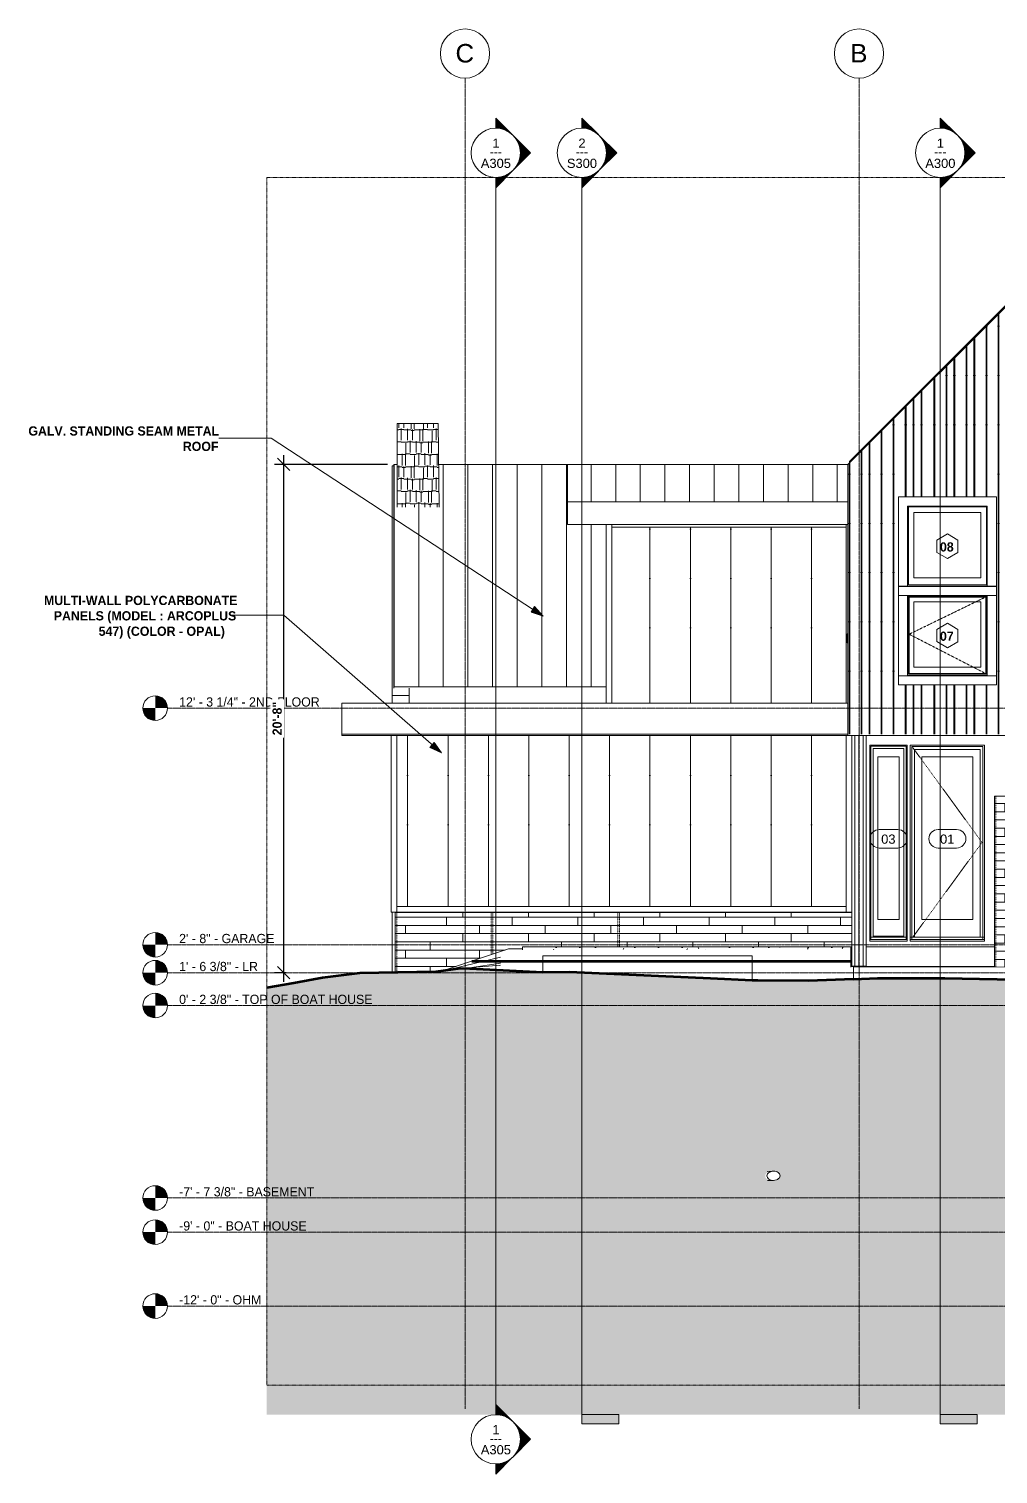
# Model space of a CAD drawing. Header units: inches. Extents: x -9021 to -7183, y -226 to 478.
# Drawn here: x -7991 to -7518, y -226 to 478 of the extents above; entities that cross this region are included whole.
import ezdxf

# ---------------------------------------------------------------- set-up
doc = ezdxf.new("R2010")
doc.units = ezdxf.units.IN
doc.header["$MEASUREMENT"] = 0
for name, pattern in [('Aligning Line 1_8_', [0.25, 0.125, -0.125]), ('Dash 1_16_', [0.125, 0.0625, -0.0625]), ('Grid Line 1_2_', [0.875, 0.5, -0.125, 0.125, -0.125])]:
    doc.linetypes.add(name, pattern=pattern)
for name, color, linetype, lineweight in [('A-ANNO-DIMS-1', 211, 'Continuous', 30), ('A-CLNG', 13, 'Continuous', 18), ('A-DETL-1', 90, 'Dash 1_16_', 9), ('A-DOOR', 31, 'Continuous', 18), ('A-DOOR-1', 31, 'Continuous', 9), ('A-DOOR-2', 31, 'Dash 1_16_', 9), ('A-DOOR-FRAM', 31, 'Continuous', 9), ('A-DOOR-IDEN', 31, 'Continuous', 9), ('A-FLOR', 192, 'Continuous', 18), ('A-FLOR-LEVL', 51, 'Continuous', 9), ('A-FLOR-LEVL-1', 51, 'Grid Line 1_2_', 9), ('A-GLAZ', 151, 'Continuous', 18), ('A-GLAZ-1', 151, 'Continuous', 9), ('A-GLAZ-2', 151, 'Dash 1_16_', 9), ('A-GLAZ-CWMG', 51, 'Continuous', 9), ('A-GLAZ-IDEN', 152, 'Continuous', 9), ('A-ROOF', 132, 'Continuous', 18), ('A-ROOF-PATT-1', 132, 'Continuous', 9), ('A-WALL', 113, 'Continuous', 18), ('A-WALL-PATT-1', 111, 'Continuous', 9), ('C-TOPO', 7, 'Continuous', 9), ('C-TOPO-1', 7, 'Continuous', 60), ('C-TOPO-MAJR', 7, 'Continuous', 80), ('G-ANNO-SYMB', 111, 'Aligning Line 1_8_', 9), ('G-ANNO-SYMB-1', 111, 'Continuous', 9), ('G-ANNO-TEXT', 231, 'Continuous', 9), ('I-WALL', 2, 'Continuous', 18), ('P-PIPE', 3, 'Continuous', 9), ('S-COLS', 52, 'Continuous', 9), ('S-FNDN', 32, 'Continuous', 18), ('S-GRID-1', 1, 'Grid Line 1_2_', 9), ('S-GRID-IDEN', 1, 'Continuous', 9)]:
    doc.layers.add(name, color=color, linetype=linetype, lineweight=lineweight)
doc.styles.add('Arial', font='arial.ttf', dxfattribs={"height": 9})
doc.styles.add('Arial_1', font='arial.ttf', dxfattribs={"height": 4.5})
doc.styles.add('Century Gothic', font='ufonts.com_century-gothic.ttf', dxfattribs={"height": 4.5})
doc.styles.add('Century Gothic_B', font='GOTHICB.TTF', dxfattribs={"height": 4.5})
doc.dimstyles.new('OD__1__Tol__', dxfattribs={"dimscale": 12, "dimtxt": 4.698757, "dimasz": 0.5, "dimexe": 0.375, "dimexo": 0.25, "dimgap": 0.0625, "dimtad": 1, "dimdec": 0, "dimzin": 3, "dimdsep": 46, "dimlunit": 4, "dimtxsty": 'Century Gothic_B', "dimblk1": 'OBLIQUE', "dimblk2": 'OBLIQUE', "dimsah": 1, "dimcen": 0.09, "dimdle": 0.375, "dimazin": 0, "dimtfac": 1, "dimtdec": 4, "dimtix": 1, "dimtmove": 0, "dimatfit": 3, "dimfxl": 1, "dimtvp": 1, "dimtfill": 1, "dimfrac": 2, "dimtolj": 1, "dimtzin": 0, "dimlwd": 30, "dimlwe": 30, "dimarcsym": 2})
pattern_1 = [(90, (-7335.01, 117.25), (-51.125, 3e-15), [24, 0, 0, 0]), (90, (-7329.51, 117.25), (-51.125, 3e-15), [24, 0, 0, 0]), (90, (-7329.134, 117.25), (-51.125, 3e-15), [24, 0, 0, 0]), (90, (-7325.634, 117.25), (-51.125, 3e-15), [24, 0, 0, 0]), (90, (-7325.26, 117.25), (-51.125, 3e-15), [24, 0, 0, 0]), (90, (-7319.76, 117.25), (-51.125, 3e-15), [24, 0, 0, 0]), (90, (-7319.384, 117.25), (-51.125, 3e-15), [24, 0, 0, 0]), (90, (-7308.01, 117.25), (-51.125, 3e-15), [24, 0, 0, 0]), (90, (-7307.634, 117.25), (-51.125, 3e-15), [24, 0, 0, 0]), (90, (-7304.134, 117.25), (-51.125, 3e-15), [24, 0, 0, 0]), (90, (-7303.76, 117.25), (-51.125, 3e-15), [24, 0, 0, 0]), (90, (-7300.26, 117.25), (-51.125, 3e-15), [24, 0, 0, 0]), (90, (-7299.884, 117.25), (-51.125, 3e-15), [24, 0, 0, 0]), (90, (-7294.01, 117.25), (-51.125, 3e-15), [24, 0, 0, 0]), (90, (-7293.634, 117.25), (-51.125, 3e-15), [24, 0, 0, 0]), (90, (-7288.134, 117.25), (-51.125, 3e-15), [24, 0, 0, 0]), (90, (-7287.76, 117.25), (-51.125, 3e-15), [24, 0, 0, 0]), (90, (-7284.26, 117.25), (-51.125, 3e-15), [24, 0, 0, 0]), (90, (-7313.884, 117.25), (-51.125, 3e-15), [24, 0, 0, 0]), (90, (-7313.51, 117.25), (-51.125, 3e-15), [24, 0, 0, 0])]

# ---------------------------------------------------------------- blocks, each defined once
blk = doc.blocks.new('Walls 1 - Walls 1-1121987-BUILDING ELEVATION - SOUTH _STREET_')
at = {"layer": 'A-WALL-PATT-1'}
h = blk.add_hatch(dxfattribs=at)
h.set_pattern_fill('FP_27', color=256, style=0, pattern_type=2)
h.set_pattern_definition([(0, (8413.069, 151), (12.75, 5.991), [3, -2.5, 3.5, -1.5, -6.5]), (0, (8413.069, 151), (12.75, 5.991), [-10.5, 4.5, -2]), (0, (8416.069, 151.25), (12.75, 5.991), [2.5, -9.5, 2, -3]), (0, (8422.069, 150.626), (12.75, 5.991), [1.5, -15.5]), (90, (8413.069, 151), (-4.25, 5.991), [5.741, -18.222]), (90, (8416.069, 151), (-4.25, 5.991), [5.616, -18.347]), (90, (8418.569, 151), (-4.25, 5.991), [5.242, -18.721]), (90, (8422.069, 150.626), (-4.25, 5.991), [5.741, -18.222]), (90, (8423.569, 150.626), (-4.25, 5.991), [5.741, -18.222]), (90, (8428.069, 151), (-4.25, 5.991), [5.492, -18.472])])
h.paths.add_polyline_path([(8422.02, 245.11), (8421.57, 286), (8401.57, 286), (8401.57, 245.11)], flags=0)
at = {"layer": 'A-WALL'}
for p, q in [((8401.57, 286), (8421.57, 286)), ((8401.57, 286), (8401.57, 245.11)), ((8421.57, 286), (8422.02, 245.11))]:
    blk.add_line(p, q, dxfattribs=at)
blk = doc.blocks.new('Rectangular Mullion - Profile_Polycarbonate_right-2452945-BUILDING ELEVATION - SOUTH _STREET_')
at = {"layer": 'A-GLAZ-CWMG'}
for p, q in [((8620.38, 149.62), (8620.38, 236.66)), ((8620.38, 47.87), (8620.38, 133.87)), ((8623.13, 47.87), (8620.38, 47.87))]:
    blk.add_line(p, q, dxfattribs=at)
blk = doc.blocks.new('Rectangular Mullion - Profile_Polycarbonate_Upper and left-2452932-BUILDING ELEVATION - SOUTH _STREET_')
at = {"layer": 'A-GLAZ-CWMG'}
for p, q in [((8398.57, 133.87), (8398.57, 47.87)), ((8401.32, 133.87), (8401.32, 47.87)), ((8401.32, 47.87), (8398.57, 47.87))]:
    blk.add_line(p, q, dxfattribs=at)
blk = doc.blocks.new('Rectangular Mullion - Profile_Polycarbonate_Upper and left-2452946-BUILDING ELEVATION - SOUTH _STREET_')
at = {"layer": 'A-GLAZ-CWMG'}
for p, q in [((8503.32, 236.66), (8503.32, 149.62)), ((8506.07, 236.66), (8506.07, 149.62))]:
    blk.add_line(p, q, dxfattribs=at)
blk = doc.blocks.new('Window-Casement-Andersen-A_Series - ACW3434-V17-BUILDING ELEVATION - SOUTH _STREET_')
at = {"layer": 'A-GLAZ-1'}
for p, q in [((8621.13, 183.49), (8620.82, 183.44)), ((8620.82, 183.44), (8620.82, 179.13)), ((8620.82, 179.13), (8621.13, 179.13))]:
    blk.add_line(p, q, dxfattribs=at)
blk = doc.blocks.new('Rectangular Mullion - Profile_Polycarbonate_Upper and left-1623115-BUILDING ELEVATION - SOUTH _STREET_')
at = {"layer": 'A-GLAZ-CWMG'}
for p, q in [((8506.07, 235.35), (8506.07, 236.66)), ((8620.38, 235.35), (8506.07, 235.35)), ((8620.38, 236.66), (8620.38, 235.35))]:
    blk.add_line(p, q, dxfattribs=at)
blk = doc.blocks.new('Window-Casement-Andersen-A_Series - ACW3434-V20-BUILDING ELEVATION - SOUTH _STREET_')
at = {"layer": 'A-GLAZ-1'}
for p, q in [((8645.77, 206.62), (8645.77, 206.49)), ((8693.52, 206.62), (8645.77, 206.62)), ((8645.77, 206.49), (8645.77, 206.62)), ((8693.52, 206.62), (8645.77, 206.62)), ((8693.52, 206.49), (8693.52, 206.62)), ((8693.52, 206.62), (8693.52, 206.49)), ((8645.77, 202.12), (8645.77, 162.99)), ((8645.77, 162.99), (8645.77, 202.12)), ((8650.27, 163.12), (8650.27, 202.12)), ((8650.27, 162.99), (8650.27, 202.12)), ((8650.65, 201.75), (8688.65, 201.75)), ((8650.65, 163.75), (8650.65, 201.75)), ((8688.3, 201.39), (8651, 201.39)), ((8651, 201.39), (8651, 164.11)), ((8653.33, 167.24), (8653.33, 199.06)), ((8653.33, 199.06), (8685.96, 199.06)), ((8685.96, 199.06), (8685.96, 167.24)), ((8688.3, 164.11), (8688.3, 201.39)), ((8688.65, 201.75), (8688.65, 163.75)), ((8689.02, 202.12), (8689.02, 163.12)), ((8689.02, 202.12), (8689.02, 162.99)), ((8693.52, 162.99), (8693.52, 202.12)), ((8693.52, 202.12), (8693.52, 162.99)), ((8645.77, 162.94), (8645.77, 162.99)), ((8650.27, 162.99), (8645.77, 162.99)), ((8645.77, 158.62), (8645.77, 162.94)), ((8645.77, 162.94), (8693.52, 162.94)), ((8689.02, 163.12), (8650.27, 163.12)), ((8688.65, 163.75), (8650.65, 163.75)), ((8651, 164.11), (8688.3, 164.11)), ((8685.96, 167.24), (8653.33, 167.24)), ((8693.52, 162.99), (8689.02, 162.99)), ((8693.52, 162.99), (8693.52, 162.94)), ((8693.52, 162.94), (8693.52, 158.62)), ((8693.52, 158.62), (8645.77, 158.62))]:
    blk.add_line(p, q, dxfattribs=at)
at = {"layer": 'A-GLAZ-2'}
for p, q in [((8688.3, 201.39), (8651, 183.27)), ((8651, 183.27), (8688.3, 164.11))]:
    blk.add_line(p, q, dxfattribs=at)
blk = doc.blocks.new('Window-Picture-Andersen-A_Series - 39-1_4_ x 39-1_4_-V21-BUILDING ELEVATION - SOUTH _STREET_')
at = {"layer": 'A-GLAZ-1'}
for p, q in [((8645.77, 250.13), (8645.77, 206.49)), ((8693.52, 250.13), (8645.77, 250.13)), ((8645.77, 206.49), (8645.77, 250.13)), ((8693.52, 250.13), (8645.77, 250.13)), ((8693.52, 206.49), (8693.52, 250.13)), ((8693.52, 250.13), (8693.52, 206.49)), ((8650.27, 245.63), (8689.02, 245.63)), ((8650.27, 206.63), (8650.27, 245.63)), ((8650.27, 206.49), (8650.27, 245.63)), ((8650.27, 245.63), (8689.02, 245.63)), ((8650.65, 245.25), (8688.65, 245.25)), ((8650.65, 207.25), (8650.65, 245.25)), ((8653.33, 210.74), (8653.33, 242.56)), ((8653.33, 242.56), (8685.96, 242.56)), ((8685.96, 242.56), (8685.96, 210.74)), ((8688.65, 245.25), (8688.65, 207.25)), ((8689.02, 245.63), (8689.02, 206.63)), ((8689.02, 245.63), (8689.02, 206.49)), ((8645.77, 206.44), (8645.77, 206.49)), ((8650.27, 206.49), (8645.77, 206.49)), ((8645.77, 202.13), (8645.77, 206.44)), ((8645.77, 206.44), (8693.52, 206.44)), ((8689.02, 206.63), (8650.27, 206.63)), ((8688.65, 207.25), (8650.65, 207.25)), ((8685.96, 210.74), (8653.33, 210.74)), ((8693.52, 206.49), (8689.02, 206.49)), ((8693.52, 206.49), (8693.52, 206.44)), ((8693.52, 206.44), (8693.52, 202.13)), ((8693.52, 202.13), (8645.77, 202.13))]:
    blk.add_line(p, q, dxfattribs=at)
blk = doc.blocks.new('Entry Door - 3_ 0-1_8_ x 7_ 11-1_2_-2434871-BUILDING ELEVATION - SOUTH _STREET_')
at = {"layer": 'A-DOOR'}
for p, q in [((8652.33, 34.5), (8652.33, 128.5)), ((8652.33, 128.5), (8686.96, 128.5)), ((8653.69, 35.63), (8653.69, 127.15)), ((8653.69, 127.15), (8685.6, 127.15)), ((8653.69, 127.15), (8685.6, 127.15)), ((8685.6, 127.15), (8685.6, 35.63)), ((8686.96, 128.5), (8686.96, 34.5)), ((8657.21, 123.62), (8682.08, 123.62)), ((8657.21, 44.25), (8657.21, 123.62)), ((8682.08, 123.62), (8682.08, 44.25)), ((8682.08, 44.25), (8657.21, 44.25)), ((8651.58, 35.63), (8653.69, 35.63)), ((8687.71, 35.63), (8651.58, 35.63)), ((8685.6, 35.63), (8687.71, 35.63)), ((8651.58, 33.75), (8651.58, 34.5)), ((8687.71, 34.5), (8651.58, 34.5)), ((8687.71, 33.75), (8651.58, 33.75)), ((8687.71, 34.5), (8687.71, 33.75))]:
    blk.add_line(p, q, dxfattribs=at)
at = {"layer": 'A-DOOR-1'}
for p, q in [((8657.21, 123.62), (8657.21, 44.25)), ((8682.08, 123.62), (8657.21, 123.62)), ((8682.08, 44.25), (8682.08, 123.62)), ((8657.21, 44.25), (8682.08, 44.25))]:
    blk.add_line(p, q, dxfattribs=at)
at = {"layer": 'A-DOOR-2'}
for p, q in [((8652.77, 128.06), (8686.52, 81.84)), ((8686.52, 81.84), (8652.77, 35.63))]:
    blk.add_line(p, q, dxfattribs=at)
blk = doc.blocks.new('Door-Sidelight-Andersen-A_Series - FWSLD-1780-2008613-BUILDING ELEVATION - SOUTH _STREET_')
at = {"layer": 'A-DOOR'}
for p, q in [((8632.4, 34.5), (8632.4, 128.68)), ((8632.4, 128.68), (8649.52, 128.68)), ((8633.53, 35.64), (8633.53, 127.56)), ((8633.53, 127.56), (8648.39, 127.56)), ((8648.39, 127.56), (8648.39, 35.64)), ((8649.52, 128.68), (8649.52, 34.5)), ((8635.77, 123.62), (8646.15, 123.62)), ((8635.77, 44.25), (8635.77, 123.62)), ((8646.15, 123.62), (8646.15, 44.25)), ((8646.15, 44.25), (8635.77, 44.25)), ((8650.08, 35.64), (8631.83, 35.64)), ((8631.83, 35.64), (8633.53, 35.64)), ((8648.39, 36.13), (8633.53, 36.13)), ((8648.39, 35.64), (8650.08, 35.64)), ((8631.83, 33.75), (8631.83, 34.5)), ((8650.08, 34.5), (8631.83, 34.5)), ((8650.08, 33.75), (8631.83, 33.75)), ((8650.08, 34.5), (8650.08, 33.75))]:
    blk.add_line(p, q, dxfattribs=at)
at = {"layer": 'A-DOOR-1'}
for p, q in [((8635.77, 123.62), (8635.77, 44.25)), ((8646.15, 123.62), (8635.77, 123.62)), ((8646.15, 44.25), (8646.15, 123.62)), ((8635.77, 44.25), (8646.15, 44.25))]:
    blk.add_line(p, q, dxfattribs=at)
at = {"layer": 'A-DOOR-FRAM'}
for p, q in [((8632.4, 128.68), (8632.4, 34.5)), ((8632.4, 128.68), (8649.52, 128.68)), ((8649.52, 128.68), (8649.52, 34.5)), ((8633.53, 36.13), (8648.39, 36.13))]:
    blk.add_line(p, q, dxfattribs=at)
blk = doc.blocks.new('Rectangular Mullion - Profile_Polycarbonate_Lower-1595359-BUILDING ELEVATION - SOUTH _STREET_')
at = {"layer": 'A-GLAZ-CWMG'}
for p, q in [((8401.32, 47.87), (8401.32, 50.62)), ((8401.32, 50.62), (8620.38, 50.62)), ((8620.38, 50.62), (8620.38, 47.87)), ((8401.32, 47.87), (8620.38, 47.87))]:
    blk.add_line(p, q, dxfattribs=at)
blk = doc.blocks.new('Level - Level Head - Circle-50818-BUILDING ELEVATION - SOUTH _STREET_')
at = {"layer": 'A-FLOR-LEVL'}
h = blk.add_hatch(color=256, dxfattribs=at)
edge = h.paths.add_edge_path(flags=0)
edge.add_line((8283.6, 32), (8289.6, 32))
edge.add_arc((8283.6, 32), 6, 0, 90)
edge.add_line((8283.6, 38), (8283.6, 32))
h = blk.add_hatch(color=256, dxfattribs=at)
edge = h.paths.add_edge_path(flags=0)
edge.add_line((8283.6, 26), (8283.6, 32))
edge.add_line((8283.6, 32), (8277.6, 32))
edge.add_arc((8283.6, 32), 6, 180, 270)
blk.add_circle((8283.6, 32), 6, dxfattribs=at)
blk = doc.blocks.new('Grid - Grid Head - Circle-50561-BUILDING ELEVATION - SOUTH _STREET_')
at = {"layer": 'S-GRID-IDEN'}
for start, end in [(0, 180), (180, 360)]:
    blk.add_arc((8434.57, 466.14), 12, start, end, dxfattribs=at)
blk = doc.blocks.new('Section - 3_32_ x 3_8_-54337-BUILDING ELEVATION - SOUTH _STREET_')
at = {"layer": 'G-ANNO-SYMB-1'}
blk.add_hatch(color=256, dxfattribs=at).paths.add_polyline_path([(8684.17, -196.9), (8666.17, -196.9), (8666.17, -201.4), (8684.17, -201.4)], flags=0)
for p, q in [((8666.17, -201.4), (8666.17, -196.9)), ((8666.17, -196.9), (8684.17, -196.9)), ((8684.17, -196.9), (8684.17, -201.4)), ((8684.17, -201.4), (8666.17, -201.4))]:
    blk.add_line(p, q, dxfattribs=at)
blk = doc.blocks.new('Section - Section Head - Filled-22785-BUILDING ELEVATION - SOUTH _STREET_')
at = {"layer": 'G-ANNO-SYMB-1'}
h = blk.add_hatch(color=256, dxfattribs=at)
edge = h.paths.add_edge_path(flags=0)
edge.add_arc((8666.17, 417.77), 12.02, 47.9216, 90)
edge.add_line((8666.17, 429.79), (8666.17, 434.74))
edge.add_line((8666.17, 434.74), (8674.22, 426.69))
h = blk.add_hatch(color=256, dxfattribs=at)
edge = h.paths.add_edge_path(flags=0)
edge.add_line((8674.65, 426.26), (8683.14, 417.77))
edge.add_line((8683.14, 417.77), (8678.17, 417.77))
edge.add_arc((8666.17, 417.77), 12, 360, 405)
h = blk.add_hatch(color=256, dxfattribs=at)
edge = h.paths.add_edge_path(flags=0)
edge.add_arc((8666.17, 417.77), 12, 315, 360)
edge.add_line((8678.17, 417.77), (8683.14, 417.77))
edge.add_line((8683.14, 417.77), (8674.65, 409.28))
h = blk.add_hatch(color=256, dxfattribs=at)
edge = h.paths.add_edge_path(flags=0)
edge.add_line((8674.22, 408.85), (8666.17, 400.8))
edge.add_line((8666.17, 400.8), (8666.17, 405.75))
edge.add_arc((8666.17, 417.77), 12.02, 270, 312.0784)
for p, q in [((8674.22, 426.69), (8666.17, 434.74)), ((8666.17, 434.74), (8666.17, 429.79)), ((8683.14, 417.77), (8674.65, 426.26)), ((8674.65, 409.28), (8683.14, 417.77)), ((8678.17, 417.77), (8683.14, 417.77)), ((8683.14, 417.77), (8678.17, 417.77)), ((8666.17, 400.8), (8674.22, 408.85)), ((8666.17, 405.75), (8666.17, 400.8))]:
    blk.add_line(p, q, dxfattribs=at)
for centre, radius, start, end in [((8666.17, 417.79), 12, 90, 270), ((8666.17, 417.79), 12, 270, 90), ((8666.17, 417.77), 12.02, 47.9216, 90), ((8666.17, 417.77), 12, 360, 45), ((8666.17, 417.77), 12, 315, 360), ((8666.17, 417.77), 12.02, 270, 312.0784)]:
    blk.add_arc(centre, radius, start, end, dxfattribs=at)
blk = doc.blocks.new('_Oblique')
at = {"color": 0, "linetype": 'ByBlock', "lineweight": -2}
blk.add_line((-0.5, -0.5), (0.5, 0.5), dxfattribs=at)
blk = doc.blocks.new('DIMBLOCK1-BUILDING ELEVATION - SOUTH _STREET_')
at = {"layer": 'A-ANNO-DIMS-1', "color": 0, "lineweight": 30, "transparency": 16777216}
for p, q in [((-7866.53, 270.52), (-7866.53, 13.88)), ((-7815.88, 266.02), (-7871.03, 266.02)), ((-7865.29, 18.38), (-7871.03, 18.38))]:
    blk.add_line(p, q, dxfattribs=at)
at = {"layer": 'Defpoints', "color": 0, "transparency": 16777216}
for p in [(-7812.88, 266.02), (-7866.53, 18.38), (-7862.29, 18.38)]:
    blk.add_point(p, dxfattribs=at)
at = {"layer": 'A-ANNO-DIMS-1', "color": 0, "lineweight": 30, "transparency": 16777216, "xscale": 5.999999999999999, "yscale": 5.999999999999999, "zscale": 5.999999999999999}
for p, rotation in [((-7866.53, 266.02), 90), ((-7866.53, 18.38), 270)]:
    blk.add_blockref('_Oblique', p, dxfattribs=dict(at, rotation=rotation))
at = {"layer": 'A-ANNO-DIMS-1', "color": 0, "transparency": 16777216, "insert": (-7869.65, 142.2), "char_height": 4.5, "attachment_point": 5, "rotation": 90, "style": 'Century Gothic_B', "bg_fill": 3, "box_fill_scale": 1.25, "bg_fill_color": 256, "bg_fill_true_color": 13158600, "bg_fill_transparency": 0}
blk.add_mtext('\\A1;20\'-8"', dxfattribs=at)
blk = doc.blocks.new('Window Tag - ONE-1713238-BUILDING ELEVATION - SOUTH _STREET_')
at = {"layer": 'A-GLAZ-IDEN'}
for p, q in [((8808.32, 188.62), (8803.18, 185.6)), ((8803.18, 185.6), (8803.18, 179.65)), ((8813.46, 185.6), (8808.32, 188.62)), ((8813.46, 179.63), (8813.46, 185.6)), ((8803.18, 179.65), (8808.32, 176.62)), ((8808.32, 176.62), (8813.46, 179.63))]:
    blk.add_line(p, q, dxfattribs=at)
blk = doc.blocks.new('Door Tag - Type Mark-1713542-BUILDING ELEVATION - SOUTH _STREET_')
at = {"layer": 'A-DOOR-IDEN'}
for p, q in [((8674.15, 88.12), (8665.15, 88.12)), ((8665.15, 79.12), (8674.15, 79.12))]:
    blk.add_line(p, q, dxfattribs=at)
for centre, start, end in [((8665.15, 83.62), 90, 270), ((8674.15, 83.62), 270, 90)]:
    blk.add_arc(centre, 4.5, start, end, dxfattribs=at)

msp = doc.modelspace()

# ---------------------------------------------------------------- hatches: boundary and pattern name
at = {"layer": 'A-ROOF-PATT-1'}
h = msp.add_hatch(dxfattribs=at)
h.set_pattern_fill('FP_28', color=256, style=0, pattern_type=2)
h.set_pattern_definition([(90, (-16212.703, -1120.189), (-12, 7e-16), [])])
h.paths.add_polyline_path([(-7709.38, 157.67), (-7709.38, 236.66), (-7728.13, 236.66), (-7728.13, 266.02), (-7790.91, 266.02), (-7790.68, 245.11), (-7811.13, 245.11), (-7811.13, 266.02), (-7812.88, 266.02), (-7812.88, 157.67), (-7726.66, 157.67)], flags=0)
h = msp.add_hatch(dxfattribs=at)
h.set_pattern_fill('FP_25', color=256, style=0, pattern_type=2)
h.set_pattern_definition([(90, (-16212.703, 55.219), (-12, 7e-16), [])])
h.paths.add_polyline_path([(-7726.66, 247.69), (-7591.57, 247.69), (-7591.57, 265.89), (-7591.45, 266.02), (-7728.13, 266.02), (-7728.13, 247.69)], flags=0)
at = {"layer": 'A-WALL-PATT-1'}
h = msp.add_hatch(dxfattribs=at)
h.set_pattern_fill('FP_21', color=256, style=0, pattern_type=2)
h.set_pattern_definition(pattern_1)
h.paths.add_polyline_path([(-7583.32, 134.62), (-7335.38, 134.62), (-7335.38, 266.64), (-7463.1, 394.36), (-7583.32, 274.14), (-7583.32, 142.12)], flags=0)
h.paths.add_polyline_path([(-7393.42, 158.62), (-7470.76, 158.62), (-7470.76, 250.13), (-7380.51, 250.13), (-7380.51, 158.62)], flags=0)
h.paths.add_polyline_path([(-7519.18, 158.62), (-7566.93, 158.62), (-7566.93, 250.13), (-7519.18, 250.13), (-7519.18, 160.95)], flags=0)
h = msp.add_hatch(dxfattribs=at)
h.set_pattern_fill('FP_21', color=256, style=0, pattern_type=2)
h.set_pattern_definition(pattern_1)
h.paths.add_polyline_path([(-7591.57, 134.62), (-7583.32, 134.62), (-7583.32, 274.14), (-7591.57, 265.89), (-7591.57, 142.12)], flags=0)
h = msp.add_hatch(dxfattribs=at)
h.set_pattern_fill('FP_29', color=256, style=0, pattern_type=2)
h.set_pattern_definition([(90, (-7569.886, 18.375), (-19.685, 1e-15), [24, 0, 0, 0])])
h.paths.add_polyline_path([(-7811.24, 50.63), (-7592.32, 50.63), (-7592.32, 133.87), (-7811.38, 133.87), (-7811.38, 50.63)], flags=0)
h.paths.add_polyline_path([(-7706.63, 149.62), (-7592.32, 149.62), (-7592.32, 235.35), (-7706.63, 235.35), (-7706.63, 179.79)], flags=0)
h = msp.add_hatch(dxfattribs=at)
h.set_pattern_fill('FP_23', color=256, style=0, pattern_type=2)
h.set_pattern_definition([(0, (-7515.1338, 32.8), (0, 4), []), (90, (-7515.134, 32.8), (-8, 8), [4, -28]), (90, (-7499.134, 36.8), (-8, 8), [4, -28])])
h.paths.add_polyline_path([(-7520.13, 21.18), (-7510.13, 21.2), (-7510.13, 104.38), (-7520.13, 104.38), (-7520.13, 21.2)], flags=0)
h = msp.add_hatch(dxfattribs=at)
h.set_pattern_fill('FP_22', color=256, style=0, pattern_type=2)
h.set_pattern_definition([(0, (-7807.1338, -90.575), (0, 4), []), (90, (-7807.134, -90.575), (-8, 8), [4, -28]), (90, (-7791.134, -86.575), (-8, 8), [4, -28])])
h.paths.add_polyline_path([(-7812.13, 18.53), (-7802.13, 18.7), (-7802.13, 47.63), (-7812.13, 47.63), (-7812.13, 18.87)], flags=0)
h = msp.add_hatch(dxfattribs=at)
h.set_pattern_fill('FP_24', color=256, style=0, pattern_type=2)
h.set_pattern_definition([(0, (-7515.1338, -90.575), (0, 4), []), (90, (-7515.134, -90.575), (-8, 8), [4, -28]), (90, (-7499.134, -86.575), (-8, 8), [4, -28])])
h.paths.add_polyline_path([(-7802.13, 18.7), (-7792.42, 18.87), (-7788.6, 19.38), (-7756.88, 30), (-7750.13, 30), (-7750.13, 31), (-7589.57, 31), (-7589.57, 47.63), (-7802.13, 47.63), (-7802.13, 18.73)], flags=0)
h = msp.add_hatch(dxfattribs=at)
h.set_pattern_fill('FP_35', color=256, style=0, pattern_type=2)
h.set_pattern_definition([(0, (-7565.0858, 0), (15.36, 3.84), [0.634, -10.886, 0.634, -10.886, -61.44]), (0, (-7565.0858, 0), (15.36, 3.84), [-23.04, 0.634, -22.406, 0.634, -10.886, -26.88]), (0, (-7565.0858, 0), (15.36, 3.84), [-57.6, 0.634, -7.046, 0.634, -18.566]), (120, (-7559.3258, 1.92), (-11.00554, 11.38215), [0.634, -10.886, 0.634, -10.886, -61.44]), (120, (-7559.3258, 1.92), (-11.00554, 11.38215), [-23.04, 0.634, -22.406, 0.634, -10.886, -26.88]), (120, (-7559.3258, 1.92), (-11.00554, 11.38215), [-57.6, 0.634, -7.046, 0.634, -18.566]), (240, (-7557.4058, 9.6), (-4.35446, -15.22215), [0.634, -10.886, 0.634, -10.886, -61.44]), (240, (-7557.4058, 9.6), (-4.35446, -15.22215), [-23.04, 0.634, -22.406, 0.634, -10.886, -26.88]), (240, (-7557.4058, 9.6), (-4.35446, -15.22215), [-57.6, 0.634, -7.046, 0.634, -18.566])])
h.paths.add_polyline_path([(-7635.95, 14.51), (-7635.95, 14.51), (-7635.45, 14.54)], flags=0)
h.paths.add_polyline_path([(-7658.47, 15.54), (-7658.47, 15.54), (-7672.88, 16.2)], flags=0)
h.paths.add_polyline_path([(-7652.61, 29.55), (-7590.13, 29.55), (-7590.13, 31), (-7750.13, 31), (-7750.13, 29.55), (-7726.66, 29.55)], flags=0)
at = {"layer": 'C-TOPO'}
for points in [[(-7849.69, -196.91), (-7740.13, -196.91), (-7740.13, 18.48), (-7780.55, 20.44), (-7792.42, 18.87), (-7829.31, 18.23), (-7847.55, 15.85), (-7851.97, 15.1), (-7861.55, 13.34), (-7874.76, 10.96), (-7874.76, -196.91), (-7859.91, -196.91)], [(-7727.22, -196.91), (-7638.13, -196.91), (-7638.13, 14.51), (-7658.47, 15.54), (-7727.22, 18.68), (-7740.13, 18.48), (-7740.13, -196.91), (-7732.79, -196.91)], [(-7348.13, -196.91), (-7348.13, 18.05), (-7451.16, 15.49), (-7496.03, 14.6), (-7499.04, 15.14), (-7501.88, 14.95), (-7544.27, 15.7), (-7577.05, 15.73), (-7588.88, 15.27), (-7588.88, -196.91), (-7373.82, -196.91)]]:
    msp.add_hatch(color=256, dxfattribs=at).paths.add_polyline_path(points, flags=0)
h = msp.add_hatch(color=256, dxfattribs=at)
h.paths.add_polyline_path([(-7624.68, -196.91), (-7588.88, -196.91), (-7588.88, 15.27), (-7610.74, 14.42), (-7635.45, 14.54), (-7635.95, 14.51), (-7638.13, 14.51), (-7638.13, -196.91), (-7635.67, -196.91)], flags=0)
h.paths.add_polyline_path([(-7628.68, -82.84), (-7629.43, -82.77), (-7629.97, -82.66), (-7630.5, -82.46), (-7630.96, -82.18), (-7631.35, -81.85), (-7631.63, -81.46), (-7631.81, -81.04), (-7631.86, -80.61), (-7631.77, -80.1), (-7631.53, -79.62), (-7631.13, -79.19), (-7630.61, -78.83), (-7629.96, -78.55), (-7629.39, -78.4), (-7628.5, -78.33), (-7627.79, -78.31), (-7627.08, -78.36), (-7626.57, -78.46), (-7626.02, -78.66), (-7625.54, -78.93), (-7625.15, -79.27), (-7624.84, -79.69), (-7624.67, -80.07), (-7624.61, -80.51), (-7624.69, -81.01), (-7624.93, -81.49), (-7625.3, -81.93), (-7625.81, -82.29), (-7626.41, -82.57), (-7627.17, -82.75), (-7627.79, -82.81), (-7628.53, -82.83)], flags=0)
at = {"layer": 'G-ANNO-TEXT'}
for points in [[(-7740.05, 192.07), (-7744.19, 196.7), (-7745.95, 194.01)], [(-7789.63, 125.42), (-7793.09, 130.58), (-7795.2, 128.16)]]:
    msp.add_hatch(color=256, dxfattribs=at).paths.add_polyline_path(points, flags=0)
at = {"layer": 'S-COLS'}
h = msp.add_hatch(dxfattribs=at)
h.set_pattern_fill('FP_26', color=256, style=0, pattern_type=2)
h.set_pattern_definition([(90, (-7586.1338, 0), (2, -1e-16), [])])
h.paths.add_polyline_path([(-7587.81, 21.6), (-7582.7, 21.6), (-7582.7, 133.87), (-7589.57, 133.87), (-7589.57, 21.6)], flags=0)

# ---------------------------------------------------------------- linework, layer by layer
at = {"layer": 'A-CLNG'}
for p, q in [((-7838.13, 134.62), (-7591.57, 134.62)), ((-7838.13, 133.87), (-7838.13, 134.62)), ((-7334.63, 133.87), (-7838.13, 133.87)), ((-7591.57, 133.87), (-7591.57, 134.62))]:
    msp.add_line(p, q, dxfattribs=at)
at = {"layer": 'A-DETL-1'}
for p, q in [((-7519.38, 104.38), (-7519.38, 21.17)), ((-7811.38, 47.63), (-7811.38, 18.54)), ((-7765.38, 47.63), (-7765.38, 27.15)), ((-7764.63, 47.63), (-7764.63, 27.4)), ((-7703.63, 47.63), (-7703.63, 31)), ((-7702.88, 47.63), (-7702.88, 31))]:
    msp.add_line(p, q, dxfattribs=at)
at = {"layer": 'A-FLOR'}
for p, q in [((-7590.13, 31), (-7589.57, 31)), ((-7582.7, 31), (-7520.13, 31)), ((-7520.13, 30.96), (-7582.7, 30.96)), ((-7584.13, 21.6), (-7584.13, 21.1)), ((-7584.13, 21.38), (-7520.13, 21.38)), ((-7520.13, 21.17), (-7520.13, 21.38))]:
    msp.add_line(p, q, dxfattribs=at)
at = {"layer": 'A-FLOR-LEVL-1'}
for p, q in [((-7233.98, 147.25), (-7923.11, 147.25)), ((-7233.98, 32), (-7923.11, 32)), ((-7233.98, 18.37), (-7923.11, 18.37)), ((-7233.98, 2.37), (-7923.11, 2.37)), ((-7233.98, -91.37), (-7923.11, -91.37)), ((-7233.98, -108), (-7923.11, -108)), ((-7233.98, -144), (-7923.11, -144))]:
    msp.add_line(p, q, dxfattribs=at)
at = {"layer": 'A-ROOF'}
for p, q in [((-7463.1, 395.07), (-7590.82, 267.35)), ((-7812.88, 266.02), (-7812.88, 156.94)), ((-7812.88, 266.02), (-7811.13, 266.02)), ((-7790.91, 266.02), (-7591.45, 266.02)), ((-7728.13, 266.02), (-7728.13, 236.66)), ((-7590.82, 267.35), (-7590.82, 266.64)), ((-7728.13, 247.69), (-7591.57, 247.69)), ((-7591.57, 236.66), (-7728.13, 236.66)), ((-7812.88, 157.67), (-7709.38, 157.67)), ((-7838.13, 149.62), (-7591.57, 149.62)), ((-7838.13, 149.62), (-7838.13, 134.62)), ((-7591.57, 134), (-7838.13, 134))]:
    msp.add_line(p, q, dxfattribs=at)
at = {"layer": 'A-WALL'}
for p, q in [((-7580.87, 34.5), (-7580.87, 129.25)), ((-7580.87, 129.25), (-7562.62, 129.25)), ((-7562.62, 129.25), (-7562.62, 34.5)), ((-7561.12, 34.5), (-7561.12, 129.25)), ((-7561.12, 129.25), (-7524.99, 129.25)), ((-7524.99, 129.25), (-7524.99, 34.5))]:
    msp.add_line(p, q, dxfattribs=at)
at = {"layer": 'C-TOPO'}
for p, q in [((-7756.88, 30), (-7788.6, 19.38)), ((-7750.13, 30), (-7756.88, 30)), ((-7760.88, 26), (-7787.07, 19.58)), ((-7760.88, 22), (-7780.55, 20.44)), ((-7760.88, 23), (-7775.98, 20.8)), ((-7761.56, 21.91), (-7760.88, 22)), ((-7760.88, 26), (-7761.45, 25.83)), ((-7760.88, 23), (-7761.12, 22.95)), ((-7740.13, 26.54), (-7740.13, 26)), ((-7740.13, 26.54), (-7684.25, 26.54)), ((-7684.25, 26.54), (-7740.13, 26.54)), ((-7740.13, 26), (-7740.13, 26.54)), ((-7740.13, 23.71), (-7740.13, 26)), ((-7740.13, 23.71), (-7740.13, 26)), ((-7740.13, 23.71), (-7740.13, 23)), ((-7740.13, 23), (-7740.13, 23.71)), ((-7740.13, 22.24), (-7740.13, 23)), ((-7740.13, 23), (-7740.13, 22.24)), ((-7740.13, 22.24), (-7740.13, 22)), ((-7740.13, 22.24), (-7740.13, 22)), ((-7740.13, 20.49), (-7740.13, 22)), ((-7740.13, 20.49), (-7740.13, 22)), ((-7672.88, 26.54), (-7684.25, 26.54)), ((-7684.25, 26.54), (-7672.88, 26.54)), ((-7672.88, 26.54), (-7661.51, 26.54)), ((-7661.51, 26.54), (-7672.88, 26.54)), ((-7638.13, 26.54), (-7661.51, 26.54)), ((-7661.51, 26.54), (-7638.13, 26.54)), ((-7638.13, 26.54), (-7638.13, 26)), ((-7638.13, 26), (-7638.13, 26.54)), ((-7638.13, 24.24), (-7638.13, 26)), ((-7638.13, 24.24), (-7638.13, 26)), ((-7638.13, 24.24), (-7638.13, 23)), ((-7638.13, 24.24), (-7638.13, 23)), ((-7638.13, 22.41), (-7638.13, 23)), ((-7638.13, 22.41), (-7638.13, 23)), ((-7638.13, 21.59), (-7638.13, 22.41)), ((-7638.13, 22.41), (-7638.13, 21.59)), ((-7638.13, 21.59), (-7638.13, 14.95)), ((-7638.13, 14.95), (-7638.13, 21.59)), ((-7508.07, 21.2), (-7588.88, 21.09)), ((-7520.13, 21.18), (-7588.88, 21.09)), ((-7851.97, 15.1), (-7861.55, 13.34)), ((-7847.55, 15.85), (-7851.97, 15.1)), ((-7847.55, 15.85), (-7829.31, 18.23)), ((-7829.31, 18.23), (-7792.42, 18.87)), ((-7780.55, 20.44), (-7792.42, 18.87)), ((-7780.55, 20.44), (-7775.79, 20.21)), ((-7775.79, 20.21), (-7740.13, 18.48)), ((-7740.13, 20.49), (-7740.13, 18.48)), ((-7740.13, 20.49), (-7740.13, 18.48)), ((-7727.22, 18.68), (-7740.13, 18.48)), ((-7727.22, 18.68), (-7658.47, 15.54)), ((-7658.47, 15.54), (-7638.13, 14.51)), ((-7638.13, 14.95), (-7638.13, 14.51)), ((-7638.13, 14.51), (-7638.13, 14.95)), ((-7635.95, 14.51), (-7638.13, 14.51)), ((-7635.95, 14.51), (-7635.45, 14.54)), ((-7610.74, 14.42), (-7635.45, 14.54)), ((-7610.74, 14.42), (-7588.88, 15.27)), ((-7588.88, 21.09), (-7588.88, 21)), ((-7588.88, 21), (-7588.88, 21.09)), ((-7588.88, 21), (-7588.88, 15.27)), ((-7588.88, 15.27), (-7588.88, 21)), ((-7588.88, 15.27), (-7577.05, 15.73)), ((-7544.27, 15.7), (-7577.05, 15.73)), ((-7544.27, 15.7), (-7501.88, 14.95)), ((-7861.55, 13.34), (-7874.76, 10.96))]:
    msp.add_line(p, q, dxfattribs=at)
at = {"layer": 'C-TOPO-1'}
for p, q in [((-7851.97, 15.1), (-7861.55, 13.34)), ((-7847.55, 15.85), (-7851.97, 15.1)), ((-7829.31, 18.23), (-7847.55, 15.85)), ((-7792.42, 18.87), (-7829.31, 18.23)), ((-7780.55, 20.44), (-7792.42, 18.87)), ((-7775.79, 20.21), (-7780.55, 20.44)), ((-7740.13, 18.48), (-7775.79, 20.21)), ((-7727.22, 18.68), (-7740.13, 18.48)), ((-7658.47, 15.54), (-7727.22, 18.68)), ((-7638.13, 14.51), (-7658.47, 15.54)), ((-7635.95, 14.51), (-7638.13, 14.51)), ((-7635.45, 14.54), (-7635.95, 14.51)), ((-7610.74, 14.42), (-7635.45, 14.54)), ((-7588.88, 15.27), (-7610.74, 14.42)), ((-7588.88, 15.27), (-7577.05, 15.73)), ((-7577.05, 15.73), (-7544.27, 15.7)), ((-7544.27, 15.7), (-7501.88, 14.95)), ((-7861.55, 13.34), (-7874.76, 10.96))]:
    msp.add_line(p, q, dxfattribs=at)
at = {"layer": 'C-TOPO-MAJR'}
for p, q in [((-7774.8, 24), (-7769.04, 24)), ((-7769.04, 24), (-7760.88, 24))]:
    msp.add_line(p, q, dxfattribs=at)
at = {"layer": 'C-TOPO-MAJR', "flags": 128}
for points in [[(-7760.88, 24), (-7742.78, 24), (-7740.13, 24)], [(-7740.13, 24), (-7731.55, 24), (-7672.88, 24), (-7644.88, 24), (-7638.13, 24)], [(-7638.13, 24), (-7628.57, 24), (-7590.13, 24)]]:
    msp.add_lwpolyline(points, dxfattribs=at)
at = {"layer": 'G-ANNO-SYMB'}
for p, q in [((-7874.73, 405.77), (-7874.73, -182.48)), ((-7282.36, 405.77), (-7874.73, 405.77)), ((-7874.73, -182.48), (-7282.36, -182.48))]:
    msp.add_line(p, q, dxfattribs=at)
at = {"layer": 'G-ANNO-SYMB-1'}
for p, q in [((-7763.13, 405.77), (-7763.13, -196.9)), ((-7721.2, 405.77), (-7721.2, -196.9)), ((-7546.54, 405.77), (-7546.54, -196.9))]:
    msp.add_line(p, q, dxfattribs=at)
at = {"layer": 'G-ANNO-TEXT'}
for p, q in [((-7872.58, 278.77), (-7898.15, 278.77)), ((-7740.05, 192.07), (-7872.58, 278.77)), ((-7866.46, 192.48), (-7892.02, 192.48)), ((-7789.63, 125.42), (-7866.46, 192.48)), ((-7744.19, 196.7), (-7745.95, 194.01)), ((-7745.95, 194.01), (-7740.05, 192.07)), ((-7740.05, 192.07), (-7744.19, 196.7)), ((-7793.09, 130.58), (-7795.2, 128.16)), ((-7795.2, 128.16), (-7789.63, 125.42)), ((-7789.63, 125.42), (-7793.09, 130.58))]:
    msp.add_line(p, q, dxfattribs=at)
at = {"layer": 'I-WALL'}
for p, q in [((-7463.1, 394.36), (-7591.57, 265.89)), ((-7813.63, 149.62), (-7813.63, 265.29)), ((-7813.63, 265.29), (-7812.88, 265.29)), ((-7591.57, 134.62), (-7591.57, 265.89)), ((-7566.93, 250.13), (-7519.18, 250.13)), ((-7566.93, 206.49), (-7566.93, 250.13)), ((-7519.18, 250.13), (-7519.18, 206.49)), ((-7566.93, 162.99), (-7566.93, 202.13)), ((-7519.18, 202.13), (-7519.18, 162.99)), ((-7805.38, 156.94), (-7805.38, 149.62)), ((-7805.38, 153.42), (-7813.63, 153.42)), ((-7813.63, 18.5), (-7813.63, 47.87)), ((-7805.38, 47.87), (-7805.38, 47.63)), ((-7739.76, 47.63), (-7739.76, 47.87))]:
    msp.add_line(p, q, dxfattribs=at)
at = {"layer": 'P-PIPE'}
for p, q in [((-7627.86, -78.31), (-7630.87, -78.4)), ((-7630.74, -82.9), (-7627.73, -82.81))]:
    msp.add_line(p, q, dxfattribs=at)
at = {"layer": 'P-PIPE', "flags": 128}
for points in [[(-7627.79, -78.31), (-7628.5, -78.37), (-7629.17, -78.55), (-7629.78, -78.83), (-7630.28, -79.19), (-7630.66, -79.62), (-7630.89, -80.1), (-7630.97, -80.61)], [(-7630.97, -80.61), (-7630.91, -81.04), (-7630.73, -81.46), (-7630.44, -81.85), (-7630.04, -82.18), (-7629.56, -82.46), (-7629.01, -82.66), (-7628.41, -82.77), (-7627.79, -82.81)], [(-7624.61, -80.51), (-7624.67, -80.07), (-7624.85, -79.65), (-7625.15, -79.27), (-7625.54, -78.93), (-7626.02, -78.66), (-7626.57, -78.46), (-7627.17, -78.34), (-7627.79, -78.31)], [(-7627.79, -82.81), (-7627.08, -82.74), (-7626.41, -82.57), (-7625.81, -82.29), (-7625.3, -81.93), (-7624.93, -81.49), (-7624.69, -81.01), (-7624.61, -80.51)]]:
    msp.add_lwpolyline(points, dxfattribs=at)
at = {"layer": 'S-COLS'}
for p, q in [((-7589.57, 133.87), (-7589.57, 21.6)), ((-7582.7, 21.6), (-7582.7, 133.87)), ((-7582.7, 21.6), (-7589.57, 21.6))]:
    msp.add_line(p, q, dxfattribs=at)
at = {"layer": 'S-FNDN'}
for p, q in [((-7520.13, 21.38), (-7520.13, 104.38)), ((-7520.13, 104.38), (-7336.13, 104.38)), ((-7812.13, 18.53), (-7812.13, 47.63)), ((-7589.57, 47.63), (-7812.13, 47.63)), ((-7590.13, 31), (-7750.13, 31)), ((-7750.13, 31), (-7750.13, 29.55)), ((-7590.13, 21.1), (-7590.13, 31)), ((-7584.13, 21.35), (-7590.13, 21.35))]:
    msp.add_line(p, q, dxfattribs=at)
at = {"layer": 'S-GRID-1'}
for p, q in [((-7778.13, -194), (-7778.13, 454.14)), ((-7586.13, -194), (-7586.13, 454.14))]:
    msp.add_line(p, q, dxfattribs=at)

# ---------------------------------------------------------------- block references
at = {"layer": 'A-DOOR'}
for name in ['Door-Sidelight-Andersen-A_Series - FWSLD-1780-2008613-BUILDING ELEVATION - SOUTH _STREET_', 'Entry Door - 3_ 0-1_8_ x 7_ 11-1_2_-2434871-BUILDING ELEVATION - SOUTH _STREET_']:
    msp.add_blockref(name, (-16212.7, 0), dxfattribs=at)
at = {"layer": 'A-DOOR-IDEN'}
for p in [(-16241.39, 0), (-16212.7, 0)]:
    msp.add_blockref('Door Tag - Type Mark-1713542-BUILDING ELEVATION - SOUTH _STREET_', p, dxfattribs=at)
at = {"layer": 'A-FLOR-LEVL'}
for p in [(-16212.7, 115.25), (-16212.7, 0), (-16212.7, -13.62), (-16212.7, -29.62), (-16212.7, -123.37), (-16212.7, -140), (-16212.7, -176)]:
    msp.add_blockref('Level - Level Head - Circle-50818-BUILDING ELEVATION - SOUTH _STREET_', p, dxfattribs=at)
at = {"layer": 'A-GLAZ'}
for name in ['Window-Picture-Andersen-A_Series - 39-1_4_ x 39-1_4_-V21-BUILDING ELEVATION - SOUTH _STREET_', 'Window-Casement-Andersen-A_Series - ACW3434-V20-BUILDING ELEVATION - SOUTH _STREET_', 'Window-Casement-Andersen-A_Series - ACW3434-V17-BUILDING ELEVATION - SOUTH _STREET_']:
    msp.add_blockref(name, (-16212.7, 0), dxfattribs=at)
at = {"layer": 'A-GLAZ-CWMG'}
for name in ['Rectangular Mullion - Profile_Polycarbonate_Upper and left-2452946-BUILDING ELEVATION - SOUTH _STREET_', 'Rectangular Mullion - Profile_Polycarbonate_Upper and left-1623115-BUILDING ELEVATION - SOUTH _STREET_', 'Rectangular Mullion - Profile_Polycarbonate_right-2452945-BUILDING ELEVATION - SOUTH _STREET_', 'Rectangular Mullion - Profile_Polycarbonate_Upper and left-2452932-BUILDING ELEVATION - SOUTH _STREET_', 'Rectangular Mullion - Profile_Polycarbonate_Lower-1595359-BUILDING ELEVATION - SOUTH _STREET_']:
    msp.add_blockref(name, (-16212.7, 0), dxfattribs=at)
at = {"layer": 'A-GLAZ-IDEN'}
for p in [(-16351.38, 43.5), (-16351.38, 0)]:
    msp.add_blockref('Window Tag - ONE-1713238-BUILDING ELEVATION - SOUTH _STREET_', p, dxfattribs=at)
at = {"layer": 'A-WALL'}
msp.add_blockref('Walls 1 - Walls 1-1121987-BUILDING ELEVATION - SOUTH _STREET_', (-16212.7, 0), dxfattribs=at)
at = {"layer": 'G-ANNO-SYMB-1'}
for name, p in [('Section - Section Head - Filled-22785-BUILDING ELEVATION - SOUTH _STREET_', (-16429.3, 0)), ('Section - Section Head - Filled-22785-BUILDING ELEVATION - SOUTH _STREET_', (-16387.36, 0)), ('Section - Section Head - Filled-22785-BUILDING ELEVATION - SOUTH _STREET_', (-16212.7, 0)), ('Section - 3_32_ x 3_8_-54337-BUILDING ELEVATION - SOUTH _STREET_', (-16387.36, 0)), ('Section - 3_32_ x 3_8_-54337-BUILDING ELEVATION - SOUTH _STREET_', (-16212.7, 0))]:
    msp.add_blockref(name, p, dxfattribs=at)
at = {"layer": 'G-ANNO-SYMB-1', "extrusion": (0, 0, -1), "rotation": 180}
msp.add_blockref('Section - Section Head - Filled-22785-BUILDING ELEVATION - SOUTH _STREET_', (16429.3, 208.87), dxfattribs=at)
at = {"layer": 'S-GRID-IDEN'}
for p in [(-16212.7, 0), (-16020.7, 0)]:
    msp.add_blockref('Grid - Grid Head - Circle-50561-BUILDING ELEVATION - SOUTH _STREET_', p, dxfattribs=at)

# ---------------------------------------------------------------- texts
at = {"layer": 'A-DOOR-IDEN', "char_height": 4.5, "width": 8.484, "attachment_point": 1, "style": 'Arial_1'}
for s, insert in [('03', (-7575.33, 85.7)), ('01', (-7546.64, 85.7))]:
    msp.add_mtext(s, dxfattribs=dict(at, insert=insert))
at = {"layer": 'A-FLOR-LEVL', "char_height": 4.5, "attachment_point": 1, "style": 'Century Gothic'}
for s, insert, width in [('12\' - 3 1/4" - 2ND FLOOR', (-7917.43, 152.53), 87.567), ('2\' - 8" - GARAGE', (-7917.43, 37.28), 59.388), ('1\' - 6 3/8" - LR', (-7917.43, 23.65), 48.3285), ('0\' - 2 3/8" - TOP OF BOAT HOUSE', (-7917.43, 7.65), 116.5035), ('-7\' - 7 3/8" - BASEMENT', (-7917.43, -86.1), 81.0525), ('-9\' - 0" - BOAT HOUSE', (-7917.43, -102.72), 75.9015), ('-12\' - 0" - OHM', (-7917.43, -138.72), 52.2675)]:
    msp.add_mtext(s, dxfattribs=dict(at, insert=insert, width=width))
at = {"layer": 'A-GLAZ-IDEN', "char_height": 4.5, "width": 8.787, "attachment_point": 1, "style": 'Century Gothic_B'}
for s, insert in [('08', (-7546.69, 228.05)), ('07', (-7546.69, 184.55))]:
    msp.add_mtext(s, dxfattribs=dict(at, insert=insert))
at = {"layer": 'G-ANNO-SYMB-1', "char_height": 4.5, "attachment_point": 1}
for s, insert, width, style in [('1', (-7764.79, 424.72), 4.242, 'Arial_1'), ('2', (-7722.86, 424.72), 4.242, 'Arial_1'), ('1', (-7548.2, 424.72), 4.242, 'Arial_1'), ('---', (-7766.12, 420.47), 7.7265, 'Century Gothic'), ('---', (-7724.18, 420.47), 7.7265, 'Century Gothic'), ('---', (-7549.52, 420.47), 7.7265, 'Century Gothic'), ('A305', (-7770.42, 414.91), 17.877, 'Arial_1'), ('S300', (-7728.48, 414.91), 17.877, 'Arial_1'), ('A300', (-7553.82, 414.91), 17.877, 'Arial_1'), ('1', (-7764.79, -201.94), 4.242, 'Arial_1'), ('---', (-7766.12, -206.2), 7.7265, 'Century Gothic'), ('A305', (-7770.42, -211.76), 17.877, 'Arial_1')]:
    msp.add_mtext(s, dxfattribs=dict(at, insert=insert, width=width, style=style))
at = {"layer": 'G-ANNO-TEXT', "char_height": 4.5, "attachment_point": 1, "style": 'Century Gothic_B'}
for s, insert, width in [('GALV. STANDING SEAM METAL', (-7990.9, 284.53), 112.413), ('ROOF', (-7915.65, 277.03), 21.21), ('MULTI-WALL POLYCARBONATE', (-7983.28, 201.98), 110.595), ('PANELS (MODEL : ARCOPLUS', (-7978.53, 194.48), 104.838), ('547) (COLOR - OPAL)', (-7956.65, 186.98), 78.3255)]:
    msp.add_mtext(s, dxfattribs=dict(at, insert=insert, width=width))
at = {"layer": 'S-GRID-IDEN', "char_height": 9, "attachment_point": 1, "style": 'Arial'}
for s, insert, width in [('C', (-7782.77, 470.79), 11.0595), ('B', (-7590.39, 470.79), 10.1505)]:
    msp.add_mtext(s, dxfattribs=dict(at, insert=insert, width=width))

# ---------------------------------------------------------------- next in the draw order: dimensions: what is measured, and where the dimension line sits
at = {"layer": 'A-ANNO-DIMS-1'}
dim = msp.add_linear_dim(base=(-7866.53, 18.37), p1=(-7812.88, 266.02), p2=(-7862.29, 18.37), angle=90, dimstyle='OD__1__Tol__', override={"dimpost": '<>', "dimfxl": 252.520959}, dxfattribs=at)
dim.commit()
dim.dimension.update_dxf_attribs({"geometry": 'DIMBLOCK1-BUILDING ELEVATION - SOUTH _STREET_', "text_midpoint": (-7869.65, 142.2)})

doc.saveas('drawing.dxf')
